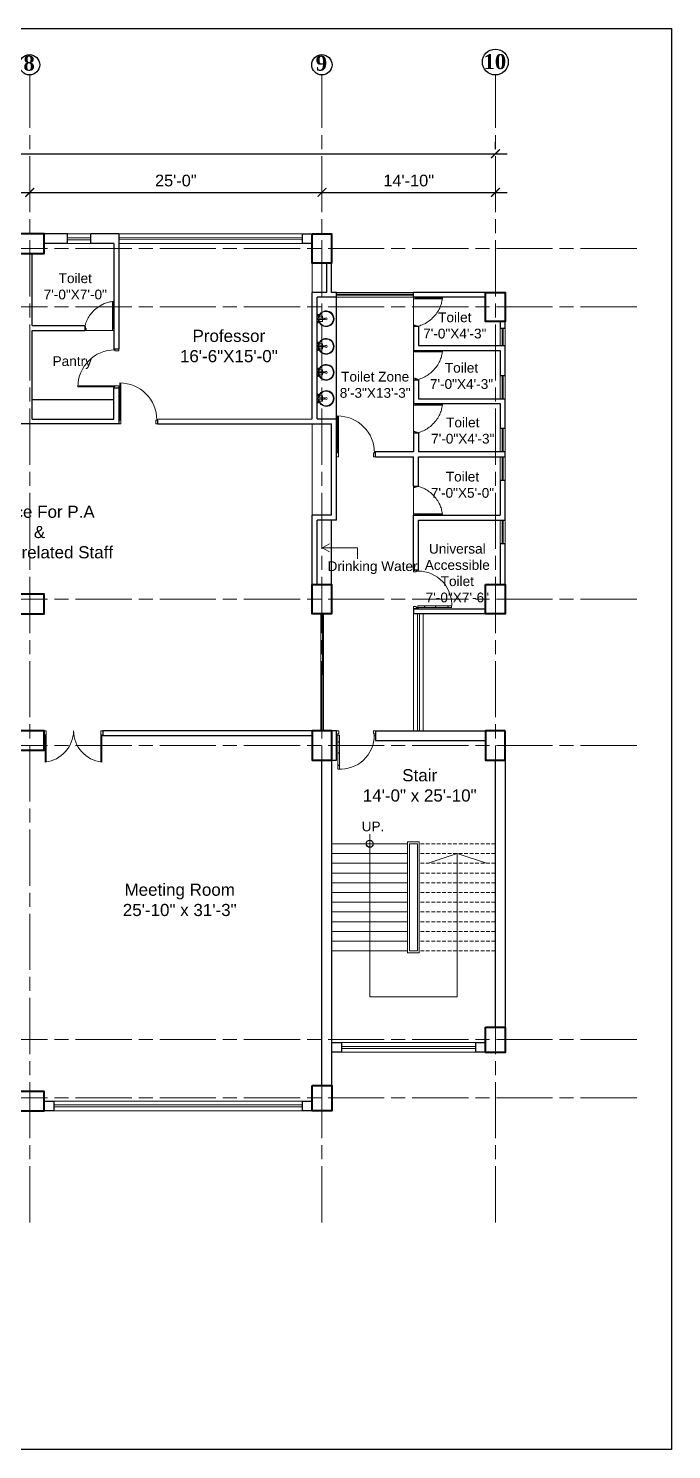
# Model space of a CAD drawing. Header units: inches. Extents: x -12 to 20935469, y -1604 to 24729220.
# Drawn here: x 20905846 to 20906506, y 24716552 to 24718011 of the extents above; entities that cross this region are included whole.
import ezdxf

# ---------------------------------------------------------------- set-up
doc = ezdxf.new("R2010")
doc.units = ezdxf.units.IN
doc.header["$LTSCALE"] = 0.03
doc.header["$MEASUREMENT"] = 0
doc.header["$PDMODE"] = 32
doc.header["$PDSIZE"] = 15
doc.linetypes.add('ACAD_ISO08W100', pattern=[36, 24, -3, 6, -3])
doc.linetypes.add('DASHED2', pattern=[0.375, 0.25, -0.125])
for name, color, linetype, lineweight in [('column', 1, 'Continuous', 40), ('Dim Line', 252, 'Continuous', 13), ('Door', 7, 'Continuous', 18), ('Gas', 21, 'Continuous', 5), ('Glass Line', 252, 'Continuous', 9), ('Grid Line', 252, 'Continuous', 18), ('Hatch', 253, 'Continuous', 15), ('Main Wall', 7, 'Continuous', 30), ('RAIL', 23, 'Continuous', 13), ('STAIR', 46, 'Continuous', 15), ('TOILET FIXTURE', 142, 'Continuous', 5), ('wind.', 150, 'Continuous', 20)]:
    doc.layers.add(name, color=color, linetype=linetype, lineweight=lineweight)
doc.layers.add('FUR', color=251, linetype='Continuous')
doc.layers.add('TEXT', color=7, linetype='Continuous')
doc.styles.add('2', font='swisscl.ttf')
doc.styles.add('RomanS', font='arial.ttf', dxfattribs={"height": 12})
doc.styles.get("Standard").update_dxf_attribs({"font": 'timesbd.ttf'})
doc.dimstyles.new('Aec_Arch_I', dxfattribs={"dimscale": 96, "dimtxt": 12, "dimasz": 0.09375, "dimexe": 0.125, "dimexo": 0.125, "dimgap": 0.0625, "dimtad": 1, "dimdec": 0, "dimzin": 3, "dimdsep": 46, "dimlunit": 4, "dimtxsty": 'RomanS', "dimblk1": 'ARCHTICK', "dimblk2": 'ARCHTICK', "dimsah": 1, "dimcen": 0.09375, "dimdle": 0.125, "dimadec": 0, "dimazin": 0, "dimtfac": 0.75, "dimtdec": 0, "dimtmove": 2, "dimatfit": 3, "dimldrblk": 'ARCHTICK', "dimfxl": 1, "dimfrac": 1, "dimtolj": 1, "dimtzin": 0, "dimarcsym": 0})

# ---------------------------------------------------------------- blocks, each defined once
blk = doc.blocks.new('_ArchTick')
at = {"color": 0, "linetype": 'ByBlock', "lineweight": 35, "const_width": 0.15}
blk.add_lwpolyline([(-0.5, -0.5), (0.5, 0.5)], dxfattribs=at)
blk = doc.blocks.new('*D23')
at = {"layer": 'Defpoints', "color": 0, "transparency": 16777216}
for p in [(20832166.8, 24724578.2), (20832473.8, 24724578.2), (20832473.8, 24724578.2)]:
    blk.add_point(p, dxfattribs=at)
at = {"layer": 'Dim Line', "color": 0, "lineweight": -2, "transparency": 16777216}
for p, q in [((20832154.8, 24724578.2), (20832485.8, 24724578.2)), ((20832166.8, 24724566.2), (20832166.8, 24724566.2)), ((20832473.8, 24724566.2), (20832473.8, 24724566.2))]:
    blk.add_line(p, q, dxfattribs=at)
at = {"layer": 'Dim Line', "color": 0, "lineweight": -2, "transparency": 16777216, "xscale": 9, "yscale": 9, "zscale": 9, "rotation": 180}
blk.add_blockref('_ArchTick', (20832166.8, 24724578.2), dxfattribs=at)
at = {"layer": 'Dim Line', "color": 0, "lineweight": -2, "transparency": 16777216, "xscale": 9, "yscale": 9, "zscale": 9}
blk.add_blockref('_ArchTick', (20832473.8, 24724578.2), dxfattribs=at)
at = {"layer": 'Dim Line', "color": 0, "transparency": 16777216, "insert": (20832320.3, 24724590.3), "char_height": 12, "attachment_point": 5, "style": 'RomanS'}
blk.add_mtext('\\A1;25\'-7"', dxfattribs=at)
blk = doc.blocks.new('*D10')
at = {"layer": 'Defpoints', "color": 0, "transparency": 16777216}
for p in [(20832473.8, 24724578.2), (20832773.8, 24724578.2), (20832773.8, 24724578.2)]:
    blk.add_point(p, dxfattribs=at)
at = {"layer": 'Dim Line', "color": 0, "lineweight": -2, "transparency": 16777216}
blk.add_line((20832461.8, 24724578.2), (20832785.8, 24724578.2), dxfattribs=at)
at = {"layer": 'Dim Line', "color": 0, "lineweight": -2, "transparency": 16777216, "xscale": 9, "yscale": 9, "zscale": 9, "rotation": 180}
blk.add_blockref('_ArchTick', (20832473.8, 24724578.2), dxfattribs=at)
at = {"layer": 'Dim Line', "color": 0, "lineweight": -2, "transparency": 16777216, "xscale": 9, "yscale": 9, "zscale": 9}
blk.add_blockref('_ArchTick', (20832773.8, 24724578.2), dxfattribs=at)
at = {"layer": 'Dim Line', "color": 0, "transparency": 16777216, "insert": (20832623.8, 24724590.3), "char_height": 12, "attachment_point": 5, "style": 'RomanS'}
blk.add_mtext('\\A1;25\'-0"', dxfattribs=at)
blk = doc.blocks.new('*D11')
at = {"layer": 'Defpoints', "color": 0, "transparency": 16777216}
for p in [(20832773.8, 24724578.2), (20832951.8, 24724578.2), (20832951.8, 24724578.2)]:
    blk.add_point(p, dxfattribs=at)
at = {"layer": 'Dim Line', "color": 0, "lineweight": -2, "transparency": 16777216}
for p, q in [((20832761.8, 24724578.2), (20832963.8, 24724578.2)), ((20832951.8, 24724566.2), (20832951.8, 24724566.2))]:
    blk.add_line(p, q, dxfattribs=at)
at = {"layer": 'Dim Line', "color": 0, "lineweight": -2, "transparency": 16777216, "xscale": 9, "yscale": 9, "zscale": 9, "rotation": 180}
blk.add_blockref('_ArchTick', (20832773.8, 24724578.2), dxfattribs=at)
at = {"layer": 'Dim Line', "color": 0, "lineweight": -2, "transparency": 16777216, "xscale": 9, "yscale": 9, "zscale": 9}
blk.add_blockref('_ArchTick', (20832951.8, 24724578.2), dxfattribs=at)
at = {"layer": 'Dim Line', "color": 0, "transparency": 16777216, "insert": (20832862.8, 24724590.3), "char_height": 12, "attachment_point": 5, "style": 'RomanS'}
blk.add_mtext('\\A1;14\'-10"', dxfattribs=at)
blk = doc.blocks.new('*D13')
at = {"layer": 'Defpoints', "color": 0, "transparency": 16777216}
for p in [(20830948.3, 24724610.7), (20832951.8, 24724617.8), (20832951.8, 24724610.7)]:
    blk.add_point(p, dxfattribs=at)
at = {"layer": 'Dim Line', "color": 0, "lineweight": -2, "transparency": 16777216}
for p, q in [((20830948.3, 24724622.7), (20830948.3, 24724629.8)), ((20832951.8, 24724622.7), (20832951.8, 24724629.8)), ((20830936.3, 24724617.8), (20832963.8, 24724617.8))]:
    blk.add_line(p, q, dxfattribs=at)
at = {"layer": 'Dim Line', "color": 0, "lineweight": -2, "transparency": 16777216, "xscale": 9, "yscale": 9, "zscale": 9, "rotation": 180}
blk.add_blockref('_ArchTick', (20830948.3, 24724617.8), dxfattribs=at)
at = {"layer": 'Dim Line', "color": 0, "lineweight": -2, "transparency": 16777216, "xscale": 9, "yscale": 9, "zscale": 9}
blk.add_blockref('_ArchTick', (20832951.8, 24724617.8), dxfattribs=at)
at = {"layer": 'Dim Line', "color": 0, "transparency": 16777216, "insert": (20831950, 24724629.9), "char_height": 12, "attachment_point": 5, "style": 'RomanS'}
blk.add_mtext('\\A1;166\'-11"', dxfattribs=at)
blk = doc.blocks.new('Door_45')
at = {"layer": 'Door'}
for p, q in [((1.5, 5), (1.5, 44)), ((1.5, 40), (2.2, 40)), ((2.2, 40), (2.2, 39.5)), ((2.2, 39.5), (2.7, 39.5)), ((2.7, 39.5), (2.7, 40)), ((2.7, 40), (3.5, 40)), ((3.5, 44), (3.5, 5)), ((1.5, 25.8), (2.2, 25.8)), ((2.2, 25.8), (2.2, 25.3)), ((2.2, 25.3), (2.7, 25.3)), ((2.7, 25.8), (3.5, 25.8)), ((2.7, 25.3), (2.7, 25.8)), ((0, 0), (0, 5)), ((0, 5), (1.5, 5)), ((1.5, 12.6), (2.2, 12.6)), ((3.5, 5), (1.5, 5)), ((1.5, 5), (1.5, 3)), ((1.5, 3), (2.5, 3)), ((2.2, 12.6), (2.2, 13.1)), ((2.2, 13.1), (2.7, 13.1)), ((2.5, 3), (2.5, 0)), ((2.7, 13.1), (2.7, 12.6)), ((2.7, 12.6), (3.5, 12.6)), ((42.5, 3), (42.5, 0)), ((43.5, 3), (42.5, 3)), ((45, 5), (43.5, 5)), ((43.5, 5), (43.5, 3)), ((45, 0), (45, 5)), ((2.5, 0), (0, 0)), ((42.5, 0), (45, 0))]:
    blk.add_line(p, q, dxfattribs=at)
blk.add_arc((4.7, 5.3), 38.8, 359.6233, 94.6685, dxfattribs=at)
blk = doc.blocks.new('sssss-flat-876')
at = {"layer": 'Door', "linetype": 'Continuous', "ltscale": 3}
blk.add_line((3666.5, 84027.2), (3666.5, 84055.7), dxfattribs=at)
at = {"layer": 'Door', "linetype": 'Continuous', "ltscale": 3, "extrusion": (-7.21527e-09, -3.35624e-18, 1), "elevation": 0}
for points in [[(3666.5, 84057.2), (3666.5, 84055.7), (3668.4, 84055.7), (3668.4, 84056.5), (3670.2, 84056.5), (3670.2, 84057.2)], [(3668.4, 84055.7), (3696.2, 84055.7), (3696.2, 84056.5), (3668.4, 84056.5)]]:
    blk.add_lwpolyline(points, close=True, dxfattribs=at)
at = {"layer": 'Door', "linetype": 'Continuous', "ltscale": 3, "flags": 128}
blk.add_lwpolyline([(3670.2, 84027.2, 0.04096), (3675.5, 84028.9, 0.082496), (3684.9, 84034.8, 0.052187), (3689.7, 84040, 0.043988), (3692.9, 84045, 0.036571), (3694.8, 84049.6, 0.034751), (3695.9, 84054.2, 0.011435), (3696.2, 84055.7)], format="xyb", dxfattribs=at)
at = {"layer": 'Door', "linetype": 'Continuous', "ltscale": 3}
blk.add_lwpolyline([(3666.5, 84027.2), (3666.5, 84028.7), (3668.4, 84028.7), (3668.4, 84027.9), (3670.2, 84027.9), (3670.2, 84027.2)], close=True, dxfattribs=at)
blk = doc.blocks.new('$D40')
at = {"layer": 'Door'}
for p, q in [((1, 4), (1, 42)), ((2, 0), (2, 42)), ((1, 5), (0, 5)), ((2, 0), (0, 0)), ((2, 4), (1, 4)), ((39, 4), (38, 4)), ((38, 4), (38, 0)), ((40, 0), (38, 0)), ((40, 5), (39, 5)), ((39, 5), (39, 4))]:
    blk.add_line(p, q, dxfattribs=at)
blk.add_arc((1, 4), 38, 0, 90, dxfattribs=at)
blk = doc.blocks.new('A$C36295410')
at = {"layer": 'Door'}
for p, q in [((1, 4), (1, 32)), ((2, 0), (2, 32)), ((58, 0), (58, 32)), ((59, 4), (59, 32)), ((1, 5), (0, 5)), ((2, 4), (1, 4)), ((58, 4), (59, 4)), ((59, 5), (60, 5)), ((2, 0), (0, 0)), ((58, 0), (60, 0))]:
    blk.add_line(p, q, dxfattribs=at)
for centre, start, end in [((-2.5, -0.3), 0.5906, 83.7783), ((62.5, -0.3), 96.2217, 179.4094)]:
    blk.add_arc(centre, 32.5, start, end, dxfattribs=at)
blk = doc.blocks.new('7-flat-72')
at = {"layer": 'Glass Line', "color": 8, "ltscale": 20}
for p, q in [((-64478.7, 376960.5), (-64480.3, 376960.5)), ((-64480.3, 376959.5), (-64480.3, 376960.5)), ((-64480.3, 376959.5), (-64480.3, 376960.5)), ((-64478.7, 376959.5), (-64480.3, 376959.5)), ((-64480.3, 376959.1), (-64480.3, 376959.4)), ((-64478.7, 376959.4), (-64480.3, 376959.4)), ((-64478.7, 376959.1), (-64480.3, 376959.1)), ((-64480.2, 376959.4), (-64480.2, 376959.5)), ((-64480.1, 376959.5), (-64480.1, 376960.5)), ((-64479.9, 376959.5), (-64479.9, 376960.5)), ((-64479.5, 376959.5), (-64479.5, 376960.5)), ((-64479.1, 376959.5), (-64479.1, 376960.5)), ((-64478.9, 376959.5), (-64478.9, 376960.5)), ((-64478.9, 376959.4), (-64478.9, 376959.5)), ((-64478.8, 376959.5), (-64478.8, 376960.5)), ((-64478.7, 376959.5), (-64478.7, 376960.5)), ((-64478.7, 376959.1), (-64478.7, 376959.4)), ((-64475.1, 376959.4), (-64476.9, 376959.4)), ((-64476.9, 376959.1), (-64476.9, 376959.4)), ((-64475.1, 376959.1), (-64476.9, 376959.1)), ((-64476.6, 376959.4), (-64476.6, 376966.6)), ((-64475.5, 376966.6), (-64476.6, 376966.6)), ((-64475.5, 376959.4), (-64475.5, 376966.6)), ((-64475.1, 376959.1), (-64475.1, 376959.4)), ((-64473.3, 376960.5), (-64471.7, 376960.5)), ((-64473.3, 376959.5), (-64473.3, 376960.5)), ((-64473.3, 376959.5), (-64473.3, 376960.5)), ((-64473.3, 376959.5), (-64471.7, 376959.5)), ((-64473.3, 376959.1), (-64473.3, 376959.4)), ((-64473.3, 376959.4), (-64471.7, 376959.4)), ((-64473.3, 376959.1), (-64471.7, 376959.1)), ((-64473.1, 376959.5), (-64473.1, 376960.5)), ((-64473.1, 376959.4), (-64473.1, 376959.5)), ((-64472.9, 376959.5), (-64472.9, 376960.5)), ((-64472.5, 376959.5), (-64472.5, 376960.5)), ((-64472.1, 376959.5), (-64472.1, 376960.5)), ((-64471.9, 376959.5), (-64471.9, 376960.5)), ((-64471.9, 376959.4), (-64471.9, 376959.5)), ((-64471.8, 376959.5), (-64471.8, 376960.5)), ((-64471.7, 376959.5), (-64471.7, 376960.5)), ((-64471.7, 376959.1), (-64471.7, 376959.4))]:
    blk.add_line(p, q, dxfattribs=at)
blk.add_circle((-64476, 376968.4, 0), 1.08, dxfattribs=at)
for radius, start, end in [(8.1, 273.8334, 266.1883), (7.55, 274.115, 265.9068)]:
    blk.add_arc((-64476, 376968.4, 0), radius, start, end, dxfattribs=at)
blk = doc.blocks.new('SFSFSFS-flat-72')
at = {"layer": 'TOILET FIXTURE', "ltscale": 0.2}
blk.add_lwpolyline([(-3918.5, -3608.1), (-3918.5, -3602.7), (-3923.9, -3602.7), (-3923.9, -3608.1)], close=True, dxfattribs=at)
at = {"layer": 'TOILET FIXTURE', "ltscale": 20}
blk.add_blockref('7-flat-72', (60554.8, -380567.2), dxfattribs=at)
blk = doc.blocks.new('fff')
at = {"layer": 'Grid Line', "color": 252, "linetype": 'ACAD_ISO08W100', "lineweight": 9, "ltscale": 80, "true_color": 0x939598}
for p, q in [((20832473.8, 24723521.1), (20832473.8, 24724698.8)), ((20832773.8, 24723521.1), (20832773.8, 24724698.8)), ((20832951.8, 24723521.1), (20832951.8, 24724698.8)), ((20833096.9, 24724520.6), (20830726.1, 24724520.6)), ((20833096.9, 24724460.6), (20830726.1, 24724460.6)), ((20833096.9, 24724160.7), (20830726.1, 24724160.7)), ((20833096.9, 24724010.7), (20830726.1, 24724010.7)), ((20833096.9, 24723708.7), (20830726.1, 24723708.7)), ((20833096.9, 24723648.8), (20830726.1, 24723648.8))]:
    blk.add_line(p, q, dxfattribs=at)
at = {"layer": 'Dim Line'}
for base, p1, p2, picture, middle in [((20832951.7523, 24724617.8128), (20830948.3088, 24724610.7482), (20832951.7523, 24724610.7482), '*D13', (20831950.0306, 24724629.9397)), ((20832473.8, 24724578.2), (20832166.8, 24724578.2), (20832473.8, 24724578.2), '*D23', (20832320.3, 24724590.3)), ((20832773.8, 24724578.2), (20832473.8, 24724578.2), (20832773.8, 24724578.2), '*D10', (20832623.8, 24724590.3)), ((20832951.8, 24724578.2), (20832773.8, 24724578.2), (20832951.8, 24724578.2), '*D11', (20832862.8, 24724590.3))]:
    dim = blk.add_linear_dim(base=base, p1=p1, p2=p2, dimstyle='Aec_Arch_I', dxfattribs=at)
    dim.commit()
    dim.dimension.update_dxf_attribs({"geometry": picture, "text_midpoint": middle})

msp = doc.modelspace()

# ---------------------------------------------------------------- linework, layer by layer
for p, q in [((20906161.8, 24717609.8), (20906161.8, 24717734.7)), ((20906334.8, 24717739.7), (20906334.8, 24717739.7)), ((20905849.4, 24717629.7), (20905933.4, 24717629.7)), ((20906156.8, 24717439.8), (20906156.8, 24717505.9)), ((20906245.8, 24717415), (20906240.8, 24717415))]:
    msp.add_line(p, q)
msp.add_circle((20906195.9, 24717173.8), 3.61)
at = {"layer": 'column', "lineweight": 40, "ltscale": 20}
for points in [[(20905831.9, 24717799.7), (20905831.9, 24717779.7), (20905861.9, 24717779.7), (20905861.9, 24717799.7)], [(20906136.8, 24717799.7), (20906156.8, 24717799.7), (20906156.8, 24717769.7), (20906136.8, 24717769.7)], [(20906314.8, 24717739.7), (20906334.8, 24717739.7), (20906334.8, 24717709.7), (20906314.8, 24717709.7)], [(20906136.8, 24717439.8), (20906156.8, 24717439.8), (20906156.8, 24717409.8), (20906136.8, 24717409.8)], [(20906314.8, 24717439.8), (20906334.8, 24717439.8), (20906334.8, 24717409.8), (20906314.8, 24717409.8)], [(20905831.9, 24717429.8), (20905831.9, 24717409.8), (20905861.9, 24717409.8), (20905861.9, 24717429.8)], [(20905831.9, 24717289.7), (20905831.9, 24717269.7), (20905861.9, 24717269.7), (20905861.9, 24717289.7)], [(20906156.9, 24717289.7), (20906136.9, 24717289.7), (20906136.9, 24717259.7), (20906156.9, 24717259.7)], [(20906334.8, 24717289.7), (20906314.8, 24717289.7), (20906314.8, 24717259.7), (20906334.8, 24717259.7)], [(20906314.8, 24716985.7), (20906334.8, 24716985.7), (20906334.8, 24716959.7), (20906314.8, 24716959.7)], [(20906136.9, 24716925.7), (20906156.9, 24716925.7), (20906156.9, 24716899.7), (20906136.9, 24716899.7)], [(20905831.9, 24716919.7), (20905831.9, 24716899.7), (20905861.9, 24716899.7), (20905861.9, 24716919.7)]]:
    msp.add_lwpolyline(points, close=True, dxfattribs=at)
at = {"layer": 'Defpoints'}
msp.add_lwpolyline([(20904066.8, 24718010.6), (20906505.7, 24718010.6), (20906505.7, 24716552.1), (20904066.8, 24716552.1)], close=True, dxfattribs=at)
at = {"layer": 'Gas', "color": 0, "lineweight": 5}
for points in [[(20906234.8, 24717175.8), (20906246.8, 24717175.8), (20906246.8, 24717061.8), (20906234.8, 24717061.8)], [(20906236.8, 24717173.8), (20906244.8, 24717173.8), (20906244.8, 24717063.8), (20906236.8, 24717063.8)]]:
    msp.add_lwpolyline(points, close=True, dxfattribs=at)
at = {"layer": 'Hatch'}
msp.add_line((20906136.8, 24717739.7), (20906136.8, 24717769.7), dxfattribs=at)
at = {"layer": 'Hatch', "lineweight": 5}
msp.add_line((20906136.8, 24717510.9), (20906136.8, 24717604.8), dxfattribs=at)
at = {"layer": 'Main Wall', "lineweight": 30}
for p, q in [((20905885.6, 24717799.7), (20905861.9, 24717799.7)), ((20905885.6, 24717789.7), (20905885.6, 24717799.7)), ((20905938.4, 24717799.7), (20905909.6, 24717799.7)), ((20905909.6, 24717789.7), (20905909.6, 24717799.7)), ((20905938.4, 24717799.7), (20905938.4, 24717681.7)), ((20906126.8, 24717799.7), (20906136.8, 24717799.7)), ((20906126.8, 24717789.7), (20906126.8, 24717799.7)), ((20905885.6, 24717789.7), (20905861.9, 24717789.7)), ((20905933.4, 24717789.7), (20905909.6, 24717789.7)), ((20905933.4, 24717789.7), (20905933.4, 24717681.7)), ((20906136.9, 24717789.7), (20906126.8, 24717789.7)), ((20905849.4, 24717705.7), (20905849.4, 24717779.7)), ((20906151.8, 24717739.7), (20906151.8, 24717769.7)), ((20906156.8, 24717739.7), (20906156.8, 24717769.7)), ((20906136.8, 24717609.8), (20906136.8, 24717739.7)), ((20906151.8, 24717739.7), (20906136.8, 24717739.7)), ((20906141.8, 24717609.8), (20906141.8, 24717734.7)), ((20906161.8, 24717734.7), (20906141.8, 24717734.7)), ((20906161.8, 24717739.7), (20906156.8, 24717739.7)), ((20906161.8, 24717734.7), (20906161.8, 24717739.7)), ((20906314.8, 24717739.7), (20906240.8, 24717739.7)), ((20906240.8, 24717734.7), (20906240.8, 24717739.7)), ((20906314.8, 24717734.7), (20906240.8, 24717734.7)), ((20905849.4, 24717705.7), (20905903.4, 24717705.7)), ((20905849.4, 24717700.7), (20905903.4, 24717700.7)), ((20905849.4, 24717609.7), (20905849.4, 24717700.7)), ((20905903.4, 24717705.7), (20905903.4, 24717700.7)), ((20906245.8, 24717704.7), (20906240.8, 24717704.7)), ((20906245.8, 24717704.7), (20906245.8, 24717685.1)), ((20906334.8, 24717703.1), (20906334.8, 24717709.7)), ((20906245.8, 24717685.1), (20906334.8, 24717685.1)), ((20906334.8, 24717654.5), (20906334.8, 24717685.1)), ((20905933.4, 24717681.7), (20905938.4, 24717681.7)), ((20906240.8, 24717680.1), (20906329.8, 24717680.1)), ((20905933.4, 24717609.7), (20905933.4, 24717641.7)), ((20905933.4, 24717641.7), (20905938.4, 24717641.7)), ((20905938.4, 24717641.7), (20905938.4, 24717604.7)), ((20906240.8, 24717650.1), (20906245.8, 24717650.1)), ((20906245.8, 24717650.1), (20906245.8, 24717630.5)), ((20906240.8, 24717625.5), (20906329.8, 24717625.5)), ((20906245.8, 24717630.5), (20906334.8, 24717630.5)), ((20906329.8, 24717625.5), (20906329.8, 24717599.9)), ((20906334.8, 24717599.9), (20906334.8, 24717630.5)), ((20905849.4, 24717609.7), (20905933.4, 24717609.7)), ((20905978.4, 24717609.7), (20906136.8, 24717609.8)), ((20905978.4, 24717604.7), (20905978.4, 24717609.7)), ((20906141.8, 24717609.8), (20906161.8, 24717609.8)), ((20906161.8, 24717575.9), (20906161.8, 24717609.8)), ((20905938.4, 24717604.7), (20905755.4, 24717604.7)), ((20905978.4, 24717604.7), (20906156.8, 24717604.8)), ((20906156.8, 24717510.9), (20906156.8, 24717604.8)), ((20906240.8, 24717595.5), (20906245.8, 24717595.5)), ((20906334.8, 24717599.9), (20906329.8, 24717599.9)), ((20906161.8, 24717505.9), (20906161.8, 24717575.9)), ((20906201.8, 24717570.9), (20906201.8, 24717575.9)), ((20906201.8, 24717570.9), (20906240.8, 24717570.9)), ((20906240.8, 24717540.9), (20906240.8, 24717570.9)), ((20906334.8, 24717575.9), (20906245.8, 24717575.9)), ((20906245.8, 24717570.9), (20906334.8, 24717570.9)), ((20906245.8, 24717540.9), (20906245.8, 24717570.9)), ((20906334.8, 24717570.9), (20906334.8, 24717575.9)), ((20906240.8, 24717540.9), (20906245.8, 24717540.9)), ((20906329.8, 24717546.9), (20906334.8, 24717546.9)), ((20906329.8, 24717546.9), (20906329.8, 24717510.9)), ((20906334.8, 24717505.9), (20906334.8, 24717546.9)), ((20906136.8, 24717439.8), (20906136.8, 24717510.9)), ((20906156.8, 24717510.9), (20906136.8, 24717510.9)), ((20906240.8, 24717455), (20906240.8, 24717510.9)), ((20906240.8, 24717510.9), (20906329.8, 24717510.9)), ((20906141.8, 24717439.8), (20906141.8, 24717505.9)), ((20906161.8, 24717505.9), (20906141.8, 24717505.9)), ((20906245.8, 24717455), (20906245.8, 24717505.9)), ((20906245.8, 24717505.9), (20906334.8, 24717505.9)), ((20906329.8, 24717481.9), (20906329.8, 24717439.8)), ((20906329.8, 24717481.9), (20906334.8, 24717481.9)), ((20906334.8, 24717439.8), (20906334.8, 24717481.9)), ((20906240.8, 24717455), (20906245.8, 24717455)), ((20906240.8, 24717415), (20906314.8, 24717415)), ((20906240.8, 24717415), (20906240.8, 24717410)), ((20906240.8, 24717410), (20906314.8, 24717410)), ((20906136.9, 24717289.7), (20905921.9, 24717289.7)), ((20905921.9, 24717289.7), (20905921.9, 24717284.7)), ((20906136.9, 24717289.7), (20906136.9, 24717284.7)), ((20906146.9, 24717289.7), (20906156.9, 24717289.7)), ((20906161.9, 24717289.7), (20906156.9, 24717289.7)), ((20906161.9, 24717259.7), (20906161.9, 24717289.7)), ((20906201.9, 24717289.7), (20906314.8, 24717289.7)), ((20906201.9, 24717289.7), (20906201.9, 24717279.7)), ((20906136.9, 24717284.7), (20905921.9, 24717284.7)), ((20906201.9, 24717279.7), (20906314.8, 24717279.7)), ((20906146.9, 24716925.7), (20906146.9, 24717259.7)), ((20906156.9, 24716925.7), (20906156.9, 24717259.7)), ((20906156.9, 24717259.7), (20906161.9, 24717259.7)), ((20906324.8, 24717259.7), (20906324.8, 24716985.7)), ((20906334.8, 24717259.7), (20906334.8, 24716985.7)), ((20906166.9, 24716969.8), (20906166.9, 24716959.8))]:
    msp.add_line(p, q, dxfattribs=at)
for points in [[(20906240.8, 24717704.7), (20906240.8, 24717680.1)], [(20906329.8, 24717709.7), (20906329.8, 24717703.1)], [(20906329.8, 24717703.1), (20906334.8, 24717703.1)], [(20906329.8, 24717680.1), (20906329.8, 24717654.5)], [(20906329.8, 24717654.5), (20906334.8, 24717654.5)], [(20906240.8, 24717650.1), (20906240.8, 24717625.5)], [(20906240.8, 24717595.5), (20906240.8, 24717575.9)], [(20906245.8, 24717595.5), (20906245.8, 24717575.9)], [(20906240.8, 24717575.9), (20906201.8, 24717575.9)], [(20906166.9, 24716959.8), (20906156.9, 24716959.8), (20906156.9, 24716969.8), (20906166.9, 24716969.8)], [(20906314.8, 24716959.8), (20906304.8, 24716959.8), (20906304.8, 24716969.8), (20906314.8, 24716969.8)], [(20905861.8, 24716909.8), (20905871.8, 24716909.8), (20905871.8, 24716899.8), (20905861.8, 24716899.8)], [(20906136.8, 24716899.8), (20906126.8, 24716899.8), (20906126.8, 24716909.8), (20906136.8, 24716909.8)]]:
    msp.add_lwpolyline(points, dxfattribs=at)
at = {"layer": 'RAIL', "lineweight": 9}
for p, q in [((20906195.9, 24717183.5), (20906195.9, 24717016.8)), ((20906255.8, 24717153.8), (20906285.8, 24717163.8)), ((20906285.8, 24717016.8), (20906285.8, 24717163.8)), ((20906285.8, 24717163.8), (20906315.8, 24717153.8)), ((20906156.8, 24717153.8), (20906234.8, 24717153.8)), ((20906195.9, 24717016.8), (20906285.8, 24717016.8))]:
    msp.add_line(p, q, dxfattribs=at)
at = {"layer": 'STAIR', "color": 253, "lineweight": 5}
for p, q in [((20906147.2, 24717477.5), (20906154.5, 24717481.6)), ((20906147.2, 24717477.5), (20906183.5, 24717477.5)), ((20906147.2, 24717477.5), (20906154.5, 24717473.5)), ((20906183.5, 24717477.5), (20906183.5, 24717466.3))]:
    msp.add_line(p, q, dxfattribs=at)
at = {"layer": 'STAIR', "color": 32, "lineweight": 5}
for p, q in [((20906234.8, 24717173.8), (20906156.8, 24717173.8)), ((20906234.8, 24717163.8), (20906156.8, 24717163.8)), ((20906216.8, 24717153.8), (20906156.8, 24717153.8)), ((20906234.8, 24717143.8), (20906156.8, 24717143.8)), ((20906234.8, 24717133.8), (20906156.8, 24717133.8)), ((20906234.8, 24717123.8), (20906156.8, 24717123.8)), ((20906234.8, 24717113.8), (20906156.8, 24717113.8)), ((20906234.8, 24717103.8), (20906156.8, 24717103.8)), ((20906234.8, 24717093.8), (20906156.8, 24717093.8)), ((20906234.8, 24717083.8), (20906156.8, 24717083.8)), ((20906234.8, 24717073.8), (20906156.8, 24717073.8)), ((20906234.8, 24717063.8), (20906156.8, 24717063.8))]:
    msp.add_line(p, q, dxfattribs=at)
at = {"layer": 'STAIR', "color": 32, "linetype": 'DASHED2', "lineweight": 5, "ltscale": 500}
for p, q in [((20906324.8, 24717173.8), (20906246.8, 24717173.8)), ((20906324.8, 24717163.8), (20906246.8, 24717163.8)), ((20906324.8, 24717153.8), (20906246.8, 24717153.8)), ((20906324.8, 24717143.8), (20906246.8, 24717143.8)), ((20906324.8, 24717133.8), (20906246.8, 24717133.8)), ((20906324.8, 24717123.8), (20906246.8, 24717123.8)), ((20906324.8, 24717113.8), (20906246.8, 24717113.8)), ((20906324.8, 24717103.8), (20906246.8, 24717103.8)), ((20906324.8, 24717093.8), (20906246.8, 24717093.8)), ((20906324.8, 24717083.8), (20906246.8, 24717083.8)), ((20906324.8, 24717073.8), (20906246.8, 24717073.8)), ((20906324.8, 24717063.8), (20906246.8, 24717063.8))]:
    msp.add_line(p, q, dxfattribs=at)
at = {"layer": 'TEXT'}
for centre, radius in [((20906324.8, 24717976.1), 13.3), ((20905846.8, 24717973.3), 10.4), ((20906146.8, 24717973.3), 10.4)]:
    msp.add_circle(centre, radius, dxfattribs=at)
at = {"layer": 'wind.', "lineweight": 5}
for p, q in [((20905885.6, 24717799.7), (20905909.6, 24717799.7)), ((20905938.4, 24717799.7), (20906126.8, 24717799.7)), ((20905885.6, 24717795.7), (20905909.6, 24717795.7)), ((20905885.6, 24717793.7), (20905909.6, 24717793.7)), ((20905885.6, 24717789.7), (20905909.6, 24717789.7)), ((20905938.4, 24717795.7), (20906126.8, 24717795.8)), ((20905938.4, 24717793.7), (20906126.8, 24717793.8)), ((20905938.4, 24717789.7), (20906126.8, 24717789.7)), ((20906240.8, 24717739.7), (20906161.8, 24717739.7)), ((20906240.8, 24717737.7), (20906161.8, 24717737.7)), ((20906240.8, 24717736.7), (20906161.8, 24717736.7)), ((20906240.8, 24717734.7), (20906161.8, 24717734.7)), ((20906329.8, 24717685.1), (20906329.8, 24717703.1)), ((20906331.8, 24717685.1), (20906331.8, 24717703.1)), ((20906332.8, 24717685.1), (20906332.8, 24717703.1)), ((20906334.8, 24717685.1), (20906334.8, 24717703.1)), ((20906329.8, 24717630.5), (20906329.8, 24717654.5)), ((20906331.8, 24717630.5), (20906331.8, 24717654.5)), ((20906332.8, 24717630.5), (20906332.8, 24717654.5)), ((20906334.8, 24717630.5), (20906334.8, 24717654.5)), ((20906329.8, 24717575.9), (20906329.8, 24717599.9)), ((20906331.8, 24717575.9), (20906331.8, 24717599.9)), ((20906332.8, 24717575.9), (20906332.8, 24717599.9)), ((20906334.8, 24717575.9), (20906334.8, 24717599.9)), ((20906329.8, 24717546.9), (20906329.8, 24717570.9)), ((20906331.8, 24717546.9), (20906331.8, 24717570.9)), ((20906332.8, 24717546.9), (20906332.8, 24717570.9)), ((20906334.8, 24717546.9), (20906334.8, 24717570.9)), ((20906329.8, 24717481.9), (20906329.8, 24717505.9)), ((20906331.8, 24717481.9), (20906331.8, 24717505.9)), ((20906332.8, 24717481.9), (20906332.8, 24717505.9)), ((20906334.8, 24717481.9), (20906334.8, 24717505.9)), ((20906240.9, 24717289.7), (20906240.9, 24717409.8)), ((20906244.9, 24717289.7), (20906244.9, 24717409.8)), ((20906246.9, 24717289.7), (20906246.9, 24717409.8)), ((20906250.9, 24717289.7), (20906250.9, 24717409.8)), ((20906304.8, 24716969.8), (20906166.9, 24716969.8)), ((20906304.8, 24716965.8), (20906166.9, 24716965.8)), ((20906304.8, 24716963.8), (20906166.9, 24716963.8)), ((20906304.8, 24716959.8), (20906166.9, 24716959.8)), ((20905871.8, 24716909.8), (20906126.8, 24716909.8)), ((20905871.8, 24716905.8), (20906126.8, 24716905.8)), ((20905871.8, 24716905.8), (20906126.8, 24716905.8)), ((20905871.8, 24716903.8), (20906126.8, 24716903.8)), ((20905871.8, 24716903.8), (20906126.8, 24716903.8)), ((20905871.8, 24716899.8), (20906126.8, 24716899.8))]:
    msp.add_line(p, q, dxfattribs=at)
at = {"layer": 'wind.'}
for p, q in [((20906145.6, 24717289.7), (20906145.6, 24717409.8)), ((20906148.6, 24717289.7), (20906148.6, 24717409.8))]:
    msp.add_line(p, q, dxfattribs=at)
for points in [[(20906148.3, 24717409.4), (20906148.3, 24717347.6), (20906147.3, 24717347.6), (20906147.3, 24717409.4)], [(20906147, 24717290.2), (20906147, 24717352), (20906146, 24717352), (20906146, 24717290.2)]]:
    msp.add_lwpolyline(points, close=True, dxfattribs=at)

# ---------------------------------------------------------------- block references
msp.add_blockref('fff', (73373.1, -6735.9))
at = {"layer": 'Door', "ltscale": 20}
for p in [(20902574.3, 24633677.5), (20902574.3, 24633622.9), (20902574.3, 24633568.3)]:
    msp.add_blockref('sssss-flat-876', p, dxfattribs=at)
at = {"layer": 'Door'}
msp.add_blockref('$D40', (20906161.8, 24717570.9), dxfattribs=at)
at = {"layer": 'Door', "ltscale": 20, "xscale": -1, "rotation": 180}
msp.add_blockref('sssss-flat-876', (20902574.3, 24801568.1), dxfattribs=at)
at = {"layer": 'Door', "color": 250, "ltscale": 20, "xscale": -0.8888888888759539, "yscale": 0.8888888888759539, "zscale": 0.8888888888759539}
for p, rotation in [((20906240.9, 24717415), 270), ((20906161.9, 24717289.6), 180)]:
    msp.add_blockref('Door_45', p, dxfattribs=dict(at, rotation=rotation))
at = {"layer": 'FUR', "xscale": -1, "rotation": 180}
msp.add_blockref('A$C36295410', (20905861.9, 24717289.7), dxfattribs=at)
at = {"layer": 'Main Wall', "xscale": -1, "rotation": 270}
msp.add_blockref('sssss-flat-876', (20821876.2, 24714034.2), dxfattribs=at)
at = {"layer": 'Main Wall', "rotation": 90.00000000000001}
msp.add_blockref('$D40', (20905938.4, 24717641.7), dxfattribs=at)
at = {"layer": 'Main Wall'}
msp.add_blockref('$D40', (20905938.4, 24717604.7), dxfattribs=at)
at = {"layer": 'TOILET FIXTURE', "ltscale": 20, "xscale": -1, "rotation": 270}
for p in [(20909750, 24721633.8), (20909750, 24721605.5), (20909750, 24721578.8), (20909750, 24721552)]:
    msp.add_blockref('SFSFSFS-flat-72', p, dxfattribs=at)

# ---------------------------------------------------------------- texts
at = {"layer": 'TEXT', "char_height": 15.44, "width": 227.458, "attachment_point": 8, "rotation": 0}
for s, insert in [('\\A1;8', (20905846.3, 24717967)), ('\\A1;9', (20906146.3, 24717967)), ('\\A1;10', (20906324.3, 24717968.6))]:
    msp.add_mtext(s, dxfattribs=dict(at, insert=insert))
at = {"layer": 'TEXT', "color": 30, "lineweight": 5, "ltscale": 20, "attachment_point": 2, "style": '2'}
for s, width, gutter_width, insert, char_height in [('{\\fArial|b0|i0|c0|p34;\\C0;Toilet \\P7\'-0"X7\'-0"}', 104.76, 0.5, (20905893.7, 24717759.2), 10), ('{\\fArial|b0|i0|c0|p34;\\C0;Toilet \\P7\'-0"X4\'-3"}', 104.76, 0.5, (20906283.2, 24717719.1), 10), ('\\pxqc;{\\fArial|b0|i0|c0|p34;\\C0; \\PProfessor\\P\\pq*;16\'-6"X15\'-0"}', 95.614, 0.5, (20906051.3, 24717722.1), 12.476), ('\\pxqc;{\\fArial|b0|i0|c0|p34;\\C0; \\PPantry}', 63.513, 0.5, (20905890.6, 24717690.8), 10), ('{\\fArial|b0|i0|c0|p34;\\C0;Toilet Zone\\P8\'-3"X13\'-3"}', 104.76, 0.5, (20906201.5, 24717658.2), 10), ('{\\fArial|b0|i0|c0|p34;\\C0;Toilet \\P7\'-0"X4\'-3"}', 104.76, 0.5, (20906290.1, 24717667.3), 10), ('{\\fArial|b0|i0|c0|p34;\\C0;Toilet \\P7\'-0"X4\'-3"}', 104.76, 0.5, (20906291.4, 24717611.2), 10), ('{\\fArial|b0|i0|c0|p34;\\C0;Toilet \\P7\'-0"X5\'-0"}', 104.76, 0.5, (20906291.1, 24717555.6), 10), ('\\pxqc;{\\fArial|b0|i0|c0|p34;\\C0; \\PSpace For P.A \\P& \\POthers related Staff}', 151.365, 0.5, (20905857, 24717541.6), 12.476), ('{\\fArial|b0|i0|c0|p34;\\C0;Universal Accessible Toilet\\P7\'-0"X7\'-6"}', 88.036, 0.35, (20906285.8, 24717481.6), 10), ('\\pxsm1;{\\fArial|b0|i0|c0|p34;\\C0;Drinking Water }', 88.563, 0.282, (20906198.8, 24717463.7), 10), ('\\pxsm1;{\\fArial|b0|i0|c0|p34;\\C0;Stair\\P14\'-0" x 25\'-10"  }', 148.588, 0.282, (20906247.2, 24717250.4), 12.476), ('{\\fArial|b0|i0|c0|p34;\\C0;UP.}', 104.76, 0.5, (20906199.3, 24717196.6), 10), ('\\pxqc;{\\fArial|b0|i0|c0|p34;\\C0;Meeting Room\\P25\'-10" x 31\'-3" }', 149.27, 0.5, (20906000.9, 24717132.9), 12.476)]:
    msp.add_mtext_dynamic_manual_height_columns(s, width=width, gutter_width=gutter_width, heights=[0], dxfattribs=dict(at, insert=insert, char_height=char_height))

doc.saveas('drawing.dxf')
